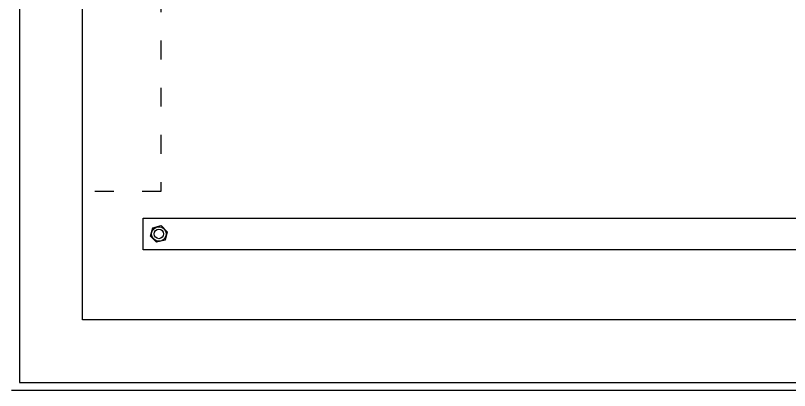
# Model space of a CAD drawing. Header units: millimetres. Extents: x 14879 to 38758, y -20740 to 1136.
# Drawn here: x 36519.6 to 37011.6, y -7903.4 to -7664.9 of the extents above; entities that cross this region are included whole.
import ezdxf

# ---------------------------------------------------------------- set-up
doc = ezdxf.new("R2010")
doc.units = ezdxf.units.MM
doc.linetypes.add('ACAD_ISO03W100', pattern=[30, 12, -18])

msp = doc.modelspace()

# ---------------------------------------------------------------- linework, layer by layer
for p, q in [((36522.11, -5908.36), (36522.11, -7898.36)), ((36562.11, -7858.36), (36562.11, -5948.36)), ((36600.77, -7793.81), (37243.9, -7793.81)), ((36600.77, -7813.81), (36600.77, -7793.81)), ((37243.9, -7813.81), (36600.77, -7813.81)), ((37272.11, -7858.36), (36562.11, -7858.36)), ((36522.11, -7898.36), (37312.11, -7898.36)), ((37317.11, -7903.36), (36517.11, -7903.36))]:
    msp.add_line(p, q)
at = {"color": 1, "linetype": 'ACAD_ISO03W100'}
msp.add_lwpolyline([(36562.11, -6510.84), (36612.11, -6510.84), (36612.11, -7776.75), (36562.11, -7776.75)], close=True, dxfattribs=at)
at = {"color": 4}
msp.add_lwpolyline([(36616.08, -7802.38), (36614.66, -7807.7), (36609.34, -7809.12), (36605.45, -7805.23), (36606.88, -7799.92), (36612.19, -7798.49)], close=True, dxfattribs=at)
for radius in [4.64, 3]:
    msp.add_circle((36610.77, -7803.81), radius, dxfattribs=at)

doc.saveas('drawing.dxf')
